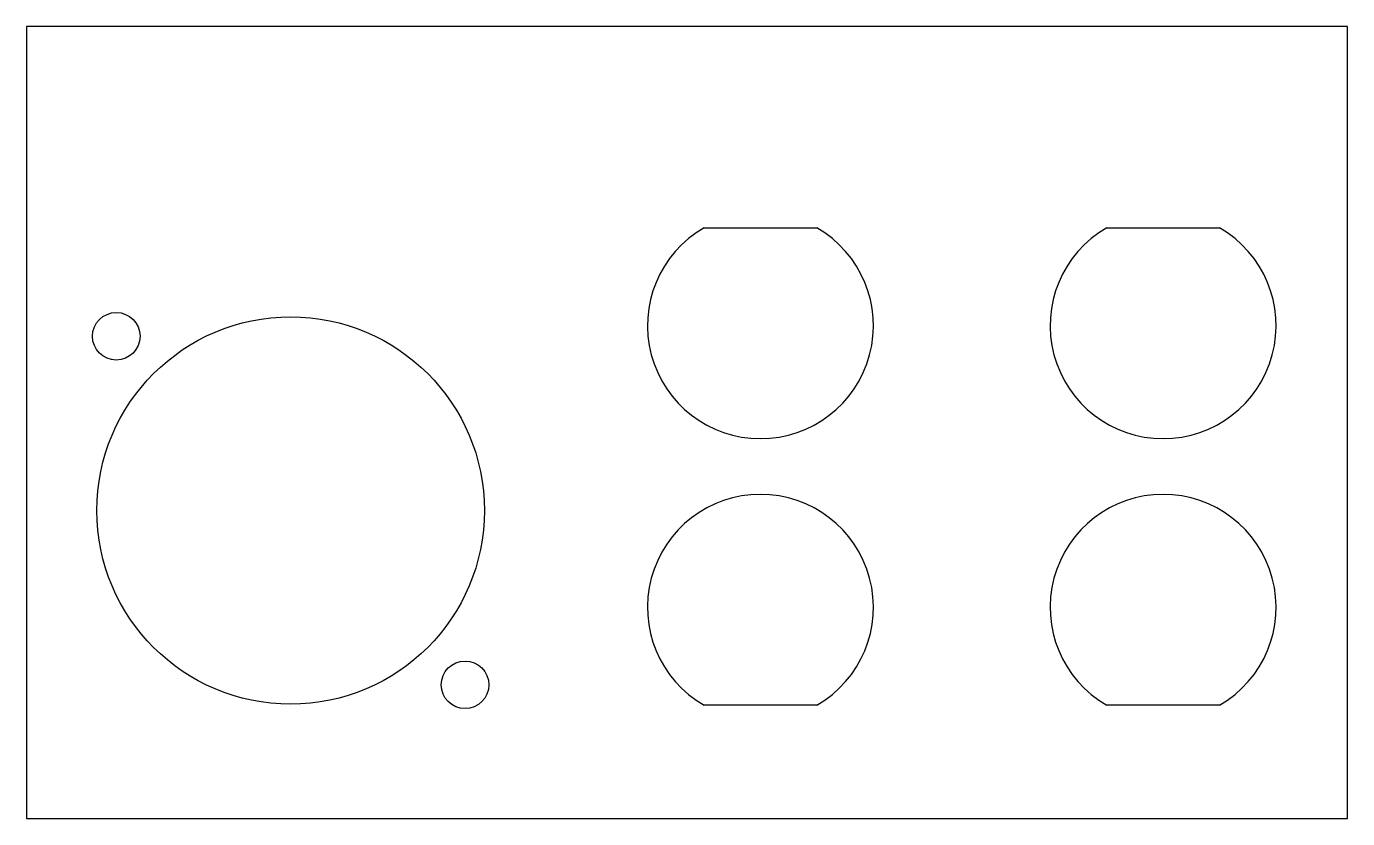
# Model space of a CAD drawing. Header units: millimetres. Extents: x 0 to 75, y 0 to 45.
import ezdxf

# ---------------------------------------------------------------- set-up
doc = ezdxf.new("R2010")
doc.units = ezdxf.units.MM
doc.layers.add('Body', color=7, linetype='CONTINUOUS')

msp = doc.modelspace()

# ---------------------------------------------------------------- linework, layer by layer
at = {"layer": 'Body'}
for p, q in [((0, 45), (0, 45, 1.6)), ((75, 45), (0, 45)), ((75, 45, 1.6), (0, 45, 1.6)), ((0, 45), (0, 45, 1.6)), ((0, 45), (0, 0)), ((0, 45, 1.6), (0, 0, 1.6)), ((75, 45), (0, 45)), ((0, 45), (0, 0)), ((75, 45, 1.6), (0, 45, 1.6)), ((0, 45, 1.6), (0, 0, 1.6)), ((75, 45), (75, 45, 1.6)), ((75, 0), (75, 45)), ((75, 0, 1.6), (75, 45, 1.6)), ((75, 45), (75, 45, 1.6)), ((75, 0), (75, 45)), ((75, 0, 1.6), (75, 45, 1.6)), ((38.4702, 33.56), (38.4702, 33.56, 1.6)), ((38.4702, 33.56), (38.4702, 33.56, 1.6)), ((38.4702, 33.56), (44.8698, 33.56)), ((38.4702, 33.56, 1.6), (44.8698, 33.56, 1.6)), ((38.4702, 33.56), (44.8698, 33.56)), ((38.4702, 33.56, 1.6), (44.8698, 33.56, 1.6)), ((44.8698, 33.56), (44.8698, 33.56, 1.6)), ((44.8698, 33.56), (44.8698, 33.56, 1.6)), ((61.3302, 33.56), (61.3302, 33.56, 1.6)), ((61.3302, 33.56), (61.3302, 33.56, 1.6)), ((61.3302, 33.56), (67.7298, 33.56)), ((61.3302, 33.56, 1.6), (67.7298, 33.56, 1.6)), ((61.3302, 33.56), (67.7298, 33.56)), ((61.3302, 33.56, 1.6), (67.7298, 33.56, 1.6)), ((67.7298, 33.56), (67.7298, 33.56, 1.6)), ((67.7298, 33.56), (67.7298, 33.56, 1.6)), ((6.45, 27.4), (6.45, 27.4, 1.6)), ((6.45, 27.4), (6.45, 27.4, 1.6)), ((26, 17.5), (26, 17.5, 1.6)), ((26, 17.5), (26, 17.5, 1.6)), ((26.25, 7.6), (26.25, 7.6, 1.6)), ((26.25, 7.6), (26.25, 7.6, 1.6)), ((38.4702, 6.44), (38.4702, 6.44, 1.6)), ((44.8698, 6.44), (38.4702, 6.44)), ((44.8698, 6.44, 1.6), (38.4702, 6.44, 1.6)), ((38.4702, 6.44), (38.4702, 6.44, 1.6)), ((44.8698, 6.44), (38.4702, 6.44)), ((44.8698, 6.44, 1.6), (38.4702, 6.44, 1.6)), ((44.8698, 6.44), (44.8698, 6.44, 1.6)), ((44.8698, 6.44), (44.8698, 6.44, 1.6)), ((61.33, 6.44012), (61.33, 6.44012, 1.6)), ((61.33, 6.44012), (61.33, 6.44012, 1.6)), ((67.73, 6.44012), (61.33, 6.44012)), ((67.73, 6.44012, 1.6), (61.33, 6.44012, 1.6)), ((67.73, 6.44012), (61.33, 6.44012)), ((67.73, 6.44012, 1.6), (61.33, 6.44012, 1.6)), ((67.73, 6.44012), (67.73, 6.44012, 1.6)), ((67.73, 6.44012), (67.73, 6.44012, 1.6)), ((0, 0), (0, 0, 1.6)), ((0, 0), (75, 0)), ((0, 0, 1.6), (75, 0, 1.6)), ((0, 0), (0, 0, 1.6)), ((0, 0), (75, 0)), ((0, 0, 1.6), (75, 0, 1.6)), ((75, 0), (75, 0, 1.6)), ((75, 0), (75, 0, 1.6))]:
    msp.add_line(p, q, dxfattribs=at)
for centre, radius in [((5.1, 27.4), 1.35), ((5.1, 27.4), 1.35), ((5.1, 27.4), 1.35), ((5.1, 27.4), 1.35), ((15, 17.5), 11), ((15, 17.5), 11), ((15, 17.5), 11), ((15, 17.5), 11), ((24.9, 7.6), 1.35), ((24.9, 7.6), 1.35), ((24.9, 7.6), 1.35), ((24.9, 7.6), 1.35)]:
    msp.add_circle(centre, radius, dxfattribs=at)
for centre, start, end in [((41.67, 28), 119.92, 60.0795), ((41.67, 28, 1.6), 119.92, 60.0795), ((41.67, 28), 119.92, 60.0795), ((41.67, 28, 1.6), 119.92, 60.0795), ((64.53, 28), 119.92, 60.0795), ((64.53, 28, 1.6), 119.92, 60.0795), ((64.53, 28), 119.92, 60.0795), ((64.53, 28, 1.6), 119.92, 60.0795), ((41.67, 12), -60.0795, -119.92), ((41.67, 12, 1.6), -60.0795, -119.92), ((41.67, 12), -60.0795, -119.92), ((41.67, 12, 1.6), -60.0795, -119.92), ((64.53, 12), -60.0773, -119.923), ((64.53, 12, 1.6), -60.0773, -119.923), ((64.53, 12), -60.0773, -119.923), ((64.53, 12, 1.6), -60.0773, -119.923)]:
    msp.add_arc(centre, 6.415, start, end, dxfattribs=at)

doc.saveas('drawing.dxf')
